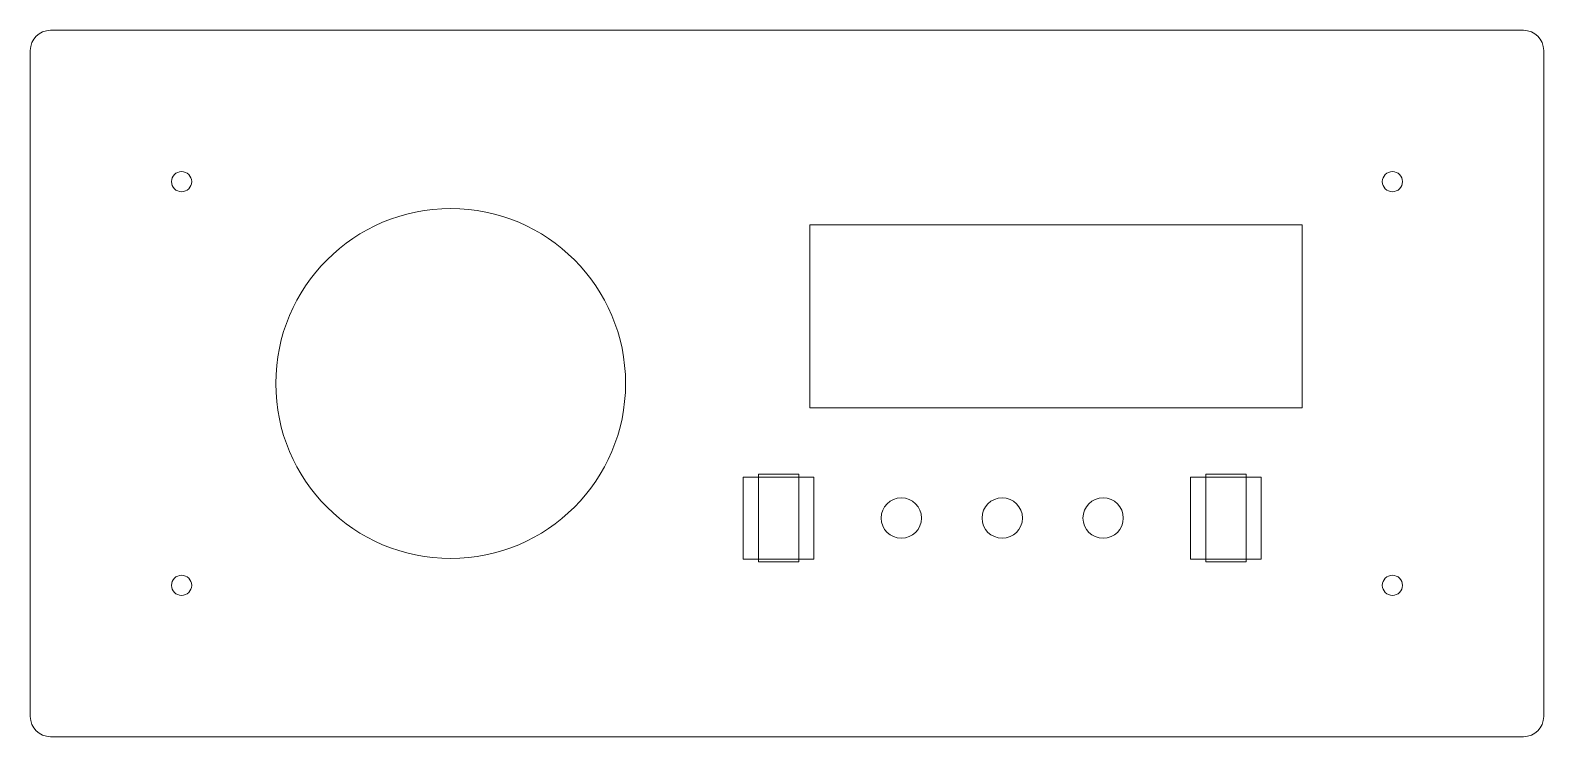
# Model space of a CAD drawing. Header units: millimetres. Extents: x -2 to 222, y -2 to 102.
import ezdxf

# ---------------------------------------------------------------- set-up
doc = ezdxf.new("R2010")
doc.units = ezdxf.units.MM
doc.layers.get('0').update_dxf_attribs({"linetype": 'CONTINUOUS', "lineweight": 0})

msp = doc.modelspace()

# ---------------------------------------------------------------- linework, layer by layer
for p, q in [((219.5, 102.5), (0.5, 102.5)), ((-2.5, 99.5), (-2.5, 0.5)), ((222.5, 0.5), (222.5, 99.5)), ((186.6, 73.6), (113.4, 73.6)), ((113.4, 73.6), (113.4, 46.4)), ((186.6, 46.4), (186.6, 73.6)), ((113.4, 46.4), (186.6, 46.4)), ((114, 36.1), (103.5, 36.1)), ((103.5, 36.1), (103.5, 23.9)), ((111.75, 36.5), (105.75, 36.5)), ((105.75, 36.5), (105.75, 23.5)), ((111.75, 23.5), (111.75, 36.5)), ((114, 23.9), (114, 36.1)), ((180.5, 36.1), (170, 36.1)), ((170, 36.1), (170, 23.9)), ((178.25, 36.5), (172.25, 36.5)), ((172.25, 36.5), (172.25, 23.5)), ((178.25, 23.5), (178.25, 36.5)), ((180.5, 23.9), (180.5, 36.1)), ((103.5, 23.9), (114, 23.9)), ((105.75, 23.5), (111.75, 23.5)), ((170, 23.9), (180.5, 23.9)), ((172.25, 23.5), (178.25, 23.5)), ((0.5, -2.5), (219.5, -2.5))]:
    msp.add_line(p, q)
for centre, radius in [((20, 80), 1.5), ((200, 80), 1.5), ((60, 50), 26), ((127, 30), 3), ((142, 30), 3), ((157, 30), 3), ((20, 20), 1.5), ((200, 20), 1.5)]:
    msp.add_circle(centre, radius)
for centre, start, end in [((0.5, 99.5), 90, 180), ((219.5, 99.5), 0, 90), ((0.5, 0.5), 180, 270), ((219.5, 0.5), 270, 0)]:
    msp.add_arc(centre, 3, start, end)

doc.saveas('drawing.dxf')
